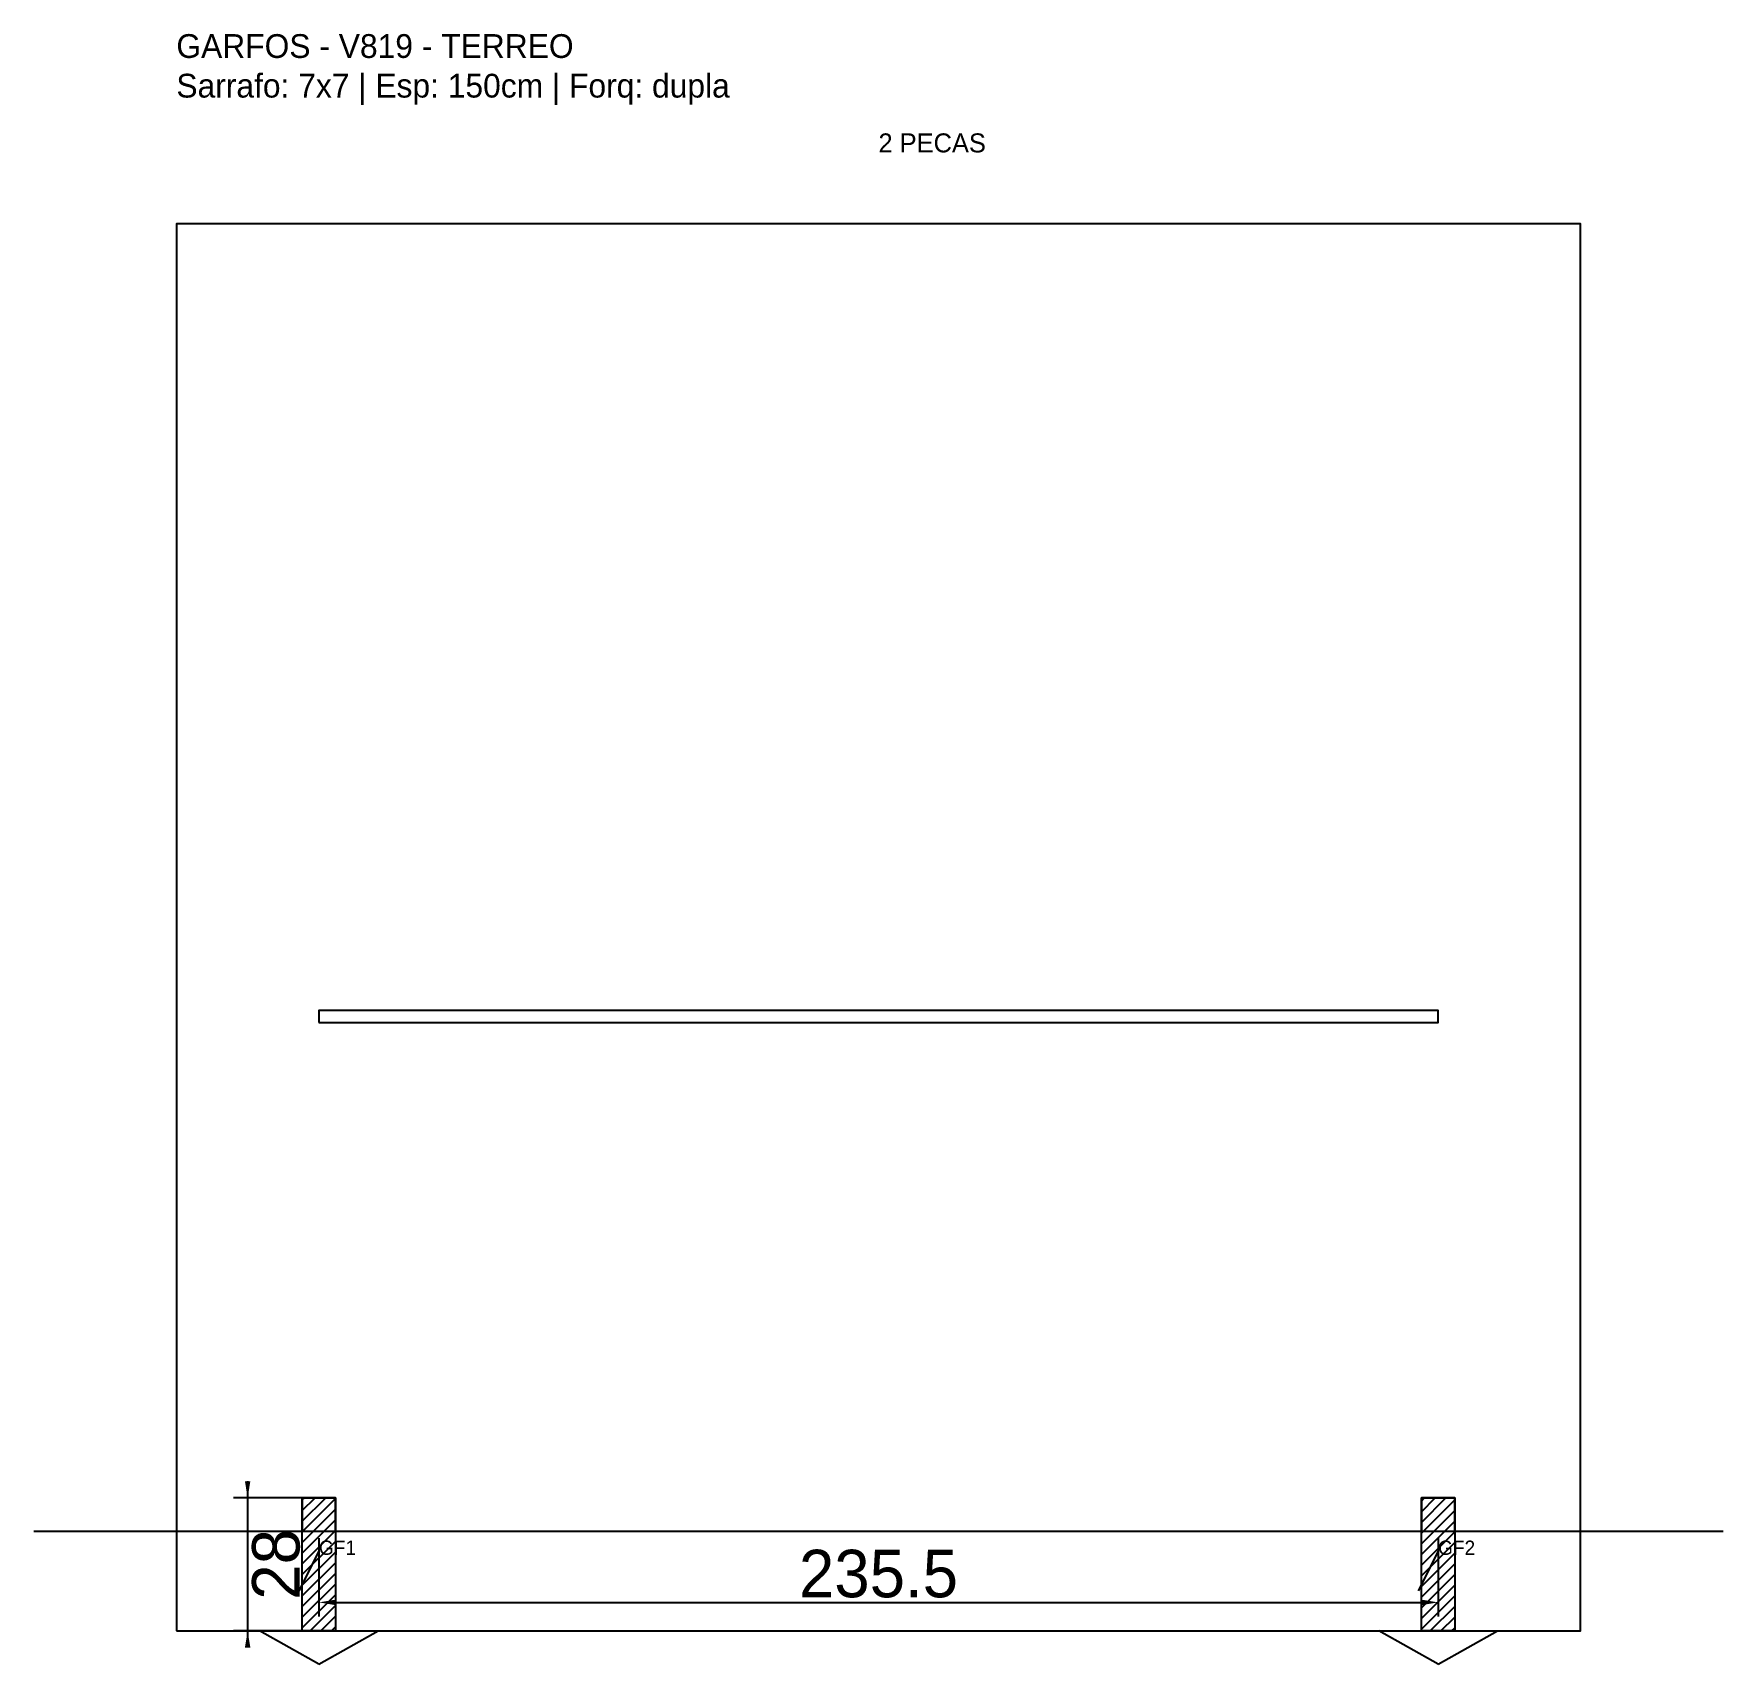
# Model space of a CAD drawing. Header units: metres. Extents: x -30 to 326, y -35 to 308.
import ezdxf

# ---------------------------------------------------------------- set-up
doc = ezdxf.new("R2010")
doc.units = ezdxf.units.M
for name, color, linetype in [('BARRA_ANCORAGEM', 1, 'Continuous'), ('COTA', 241, 'Continuous'), ('GARFOS OK', 3, 'Continuous'), ('NOME DA VIGA', 6, 'Continuous'), ('SARR_7x7', 40, 'Continuous'), ('TIRAS REESCORAMENTO', 252, 'Continuous'), ('VIGAS', 3, 'Continuous')]:
    doc.layers.add(name, color=color, linetype=linetype)
doc.dimstyles.new('EZ DXF', dxfattribs={"dimtxt": 10, "dimasz": 3.5, "dimexe": 3, "dimexo": 1.5, "dimgap": 1, "dimtad": 1, "dimdec": 1, "dimdsep": 46, "dimcen": 2.5, "dimazin": 3, "dimtfac": 1, "dimtmove": 0, "dimatfit": 3})

msp = doc.modelspace()

# ---------------------------------------------------------------- hatches: boundary and pattern name
at = {"layer": 'COTA'}
h = msp.add_hatch(dxfattribs=at)
h.set_pattern_fill('ANSI31', scale=0.5)
h.paths.add_polyline_path([(26.5, 0), (33.5, 0), (33.5, -28), (26.5, -28)])
h = msp.add_hatch(dxfattribs=at)
h.set_pattern_fill('ANSI31', scale=0.5)
h.paths.add_polyline_path([(262, 0), (269, 0), (269, -28), (262, -28)])

# ---------------------------------------------------------------- linework, layer by layer
at = {"layer": 'BARRA_ANCORAGEM'}
for p, q in [((30, -11.2), (25.8, -19.6)), ((265.5, -11.2), (261.3, -19.6))]:
    msp.add_line(p, q, dxfattribs=at)
at = {"layer": 'GARFOS OK', "linetype": 'CONTINUOUS'}
msp.add_line((-30, -7), (325.5, -7), dxfattribs=at)
at = {"layer": 'GARFOS OK'}
for p, q in [((30, -35), (17.5, -28)), ((17.5, -28), (42.5, -28)), ((30, -35), (42.5, -28)), ((265.5, -35), (253, -28)), ((253, -28), (278, -28)), ((265.5, -35), (278, -28))]:
    msp.add_line(p, q, dxfattribs=at)
for points in [[(26.5, 0), (33.5, 0), (33.5, -28), (26.5, -28), (26.5, 0)], [(262, 0), (269, 0), (269, -28), (262, -28), (262, 0)]]:
    msp.add_lwpolyline(points, dxfattribs=at)
at = {"layer": 'SARR_7x7'}
for points in [[(26.5, -7), (33.5, -7), (33.5, 0), (26.5, 0), (26.5, -7)], [(262, -7), (269, -7), (269, 0), (262, 0), (262, -7)]]:
    msp.add_lwpolyline(points, dxfattribs=at)
at = {"layer": 'TIRAS REESCORAMENTO'}
msp.add_lwpolyline([(30, 100), (265.5, 100), (265.5, 102.5), (30, 102.5), (30, 100)], dxfattribs=at)
at = {"layer": 'VIGAS'}
msp.add_lwpolyline([(0, -28), (295.5, -28), (295.5, 268), (0, 268), (0, -28)], dxfattribs=at)

# ---------------------------------------------------------------- texts
at = {"layer": 'NOME DA VIGA'}
for s, height, p in [('2 PECAS', 4, (147.75, 283)), ('GF1', 3, (30, -12)), ('GF2', 3, (265.5, -12))]:
    msp.add_text(s, height=height, dxfattribs=at).set_placement(p)
at = {"layer": 'NOME DA VIGA', "insert": (0, 293), "char_height": 5, "attachment_point": 7}
msp.add_mtext('GARFOS - V819 - TERREO\\PSarrafo: 7x7 | Esp: 150cm | Forq: dupla', dxfattribs=at)

# ---------------------------------------------------------------- dimensions: what is measured, and where the dimension line sits
at = {"layer": 'COTA'}
msp.add_linear_dim(base=(15, 0), p1=(30, 0), p2=(30, -28), angle=90, dimstyle='EZ DXF', dxfattribs=at).render()
msp.add_linear_dim(base=(30, -22), p1=(30, -7), p2=(265.5, -7), dimstyle='EZ DXF', dxfattribs=at).render()

doc.saveas('drawing.dxf')
